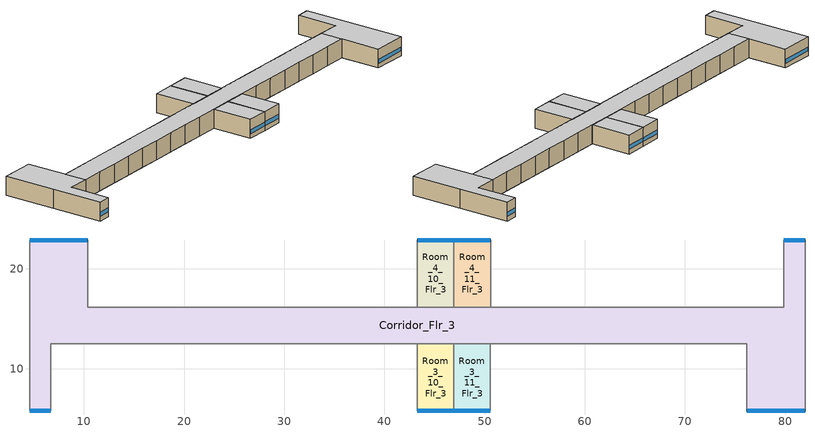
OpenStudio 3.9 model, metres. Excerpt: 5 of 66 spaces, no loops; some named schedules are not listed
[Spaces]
Corridor_Flr_3
 floor adiabatic (BTAP-Int-Wall): 76.2,16.15 76.2,12.5 10.36,12.5 10.36,16.15 z7.01; 81.99,22.86 81.99,5.79 76.2,5.79 76.2,16.15 79.86,16.15 79.86,22.86 z7.01; 10.36,22.86 10.36,12.5 6.71,12.5 6.71,5.79 4.57,5.79 4.57,22.86 z7.01
 wall outside: 81.99,22.86 79.86,22.86 / 4.57,5.79 6.71,5.79 / 10.36,22.86 4.57,22.86 / 76.2,5.79 81.99,5.79 z7.01:10.06
 wall to Room_4_19_Flr_3: 79.86,22.86 79.86,16.15 76.2,16.15 z7.01:10.06
 wall to Room_3_0_Flr_3: 6.71,5.79 6.71,12.5 10.36,12.5 z7.01:10.06
 wall to Room_2_Flr_3: 4.57,22.86 4.57,14.33 z7.01:10.06
 wall to Room_6_Flr_3: 81.99,14.33 81.99,22.86 z7.01:10.06
 wall to Room_3_18_Flr_3: 72.53,12.5 76.2,12.5 76.2,5.79 z7.01:10.06
 wall to Room_5_Flr_3: 81.99,5.79 81.99,14.33 z7.01:10.06
 wall to Room_4_1_Flr_3: 14.02,16.15 10.36,16.15 10.36,22.86 z7.01:10.06
 wall to Room_1_Flr_3: 4.57,14.33 4.57,5.79 z7.01:10.06
 wall to Room_4_2_Flr_3: 17.68,16.15 14.02,16.15 z7.01:10.06
 wall to Room_3_17_Flr_3: 68.88,12.5 72.53,12.5 z7.01:10.06
 wall to Room_3_2_Flr_3: 14.02,12.5 17.68,12.5 z7.01:10.06
 wall to Room_3_8_Flr_3: 35.96,12.5 39.62,12.5 z7.01:10.06
 wall to Room_3_9_Flr_3: 39.62,12.5 43.28,12.5 z7.01:10.06
 wall to Room_3_3_Flr_3: 17.68,12.5 21.33,12.5 z7.01:10.06
 wall to Room_3_7_Flr_3: 32.3,12.5 35.96,12.5 z7.01:10.06
 wall to Room_3_4_Flr_3: 21.33,12.5 24.99,12.5 z7.01:10.06
 wall to Room_3_1_Flr_3: 10.36,12.5 14.02,12.5 z7.01:10.06
 wall to Room_3_6_Flr_3: 28.65,12.5 32.3,12.5 z7.01:10.06
 wall to Room_3_5_Flr_3: 24.99,12.5 28.65,12.5 z7.01:10.06
 wall to Room_3_14_Flr_3: 57.9,12.5 61.56,12.5 z7.01:10.06
 wall to Room_3_13_Flr_3: 54.25,12.5 57.9,12.5 z7.01:10.06
 wall to Room_3_15_Flr_3: 61.56,12.5 65.22,12.5 z7.01:10.06
 wall to Room_3_11_Flr_3: 46.93,12.5 50.59,12.5 z7.01:10.06
 wall to Room_3_10_Flr_3: 43.28,12.5 46.93,12.5 z7.01:10.06
 wall to Room_3_12_Flr_3: 50.59,12.5 54.25,12.5 z7.01:10.06
 wall to Room_3_16_Flr_3: 65.22,12.5 68.88,12.5 z7.01:10.06
 wall to Room_4_3_Flr_3: 21.34,16.15 17.68,16.15 z7.01:10.06
 wall to Room_4_4_Flr_3: 25,16.15 21.34,16.15 z7.01:10.06
 wall to Room_4_6_Flr_3: 32.31,16.15 28.65,16.15 z7.01:10.06
 wall to Room_4_10_Flr_3: 46.94,16.15 43.28,16.15 z7.01:10.06
 wall to Room_4_7_Flr_3: 35.97,16.15 32.31,16.15 z7.01:10.06
 wall to Room_4_9_Flr_3: 43.28,16.15 39.63,16.15 z7.01:10.06
 wall to Room_4_8_Flr_3: 39.63,16.15 35.97,16.15 z7.01:10.06
 wall to Room_4_11_Flr_3: 50.6,16.15 46.94,16.15 z7.01:10.06
 wall to Room_4_5_Flr_3: 28.65,16.15 25,16.15 z7.01:10.06
 wall to Room_4_14_Flr_3: 61.58,16.15 57.92,16.15 z7.01:10.06
 wall to Room_4_16_Flr_3: 68.89,16.15 65.23,16.15 z7.01:10.06
 wall to Room_4_17_Flr_3: 72.55,16.15 68.89,16.15 z7.01:10.06
 wall to Room_4_13_Flr_3: 57.92,16.15 54.26,16.15 z7.01:10.06
 wall to Room_4_18_Flr_3: 76.2,16.15 72.55,16.15 z7.01:10.06
 wall to Room_4_12_Flr_3: 54.26,16.15 50.6,16.15 z7.01:10.06
 wall to Room_4_15_Flr_3: 65.23,16.15 61.58,16.15 z7.01:10.06
 window (BTAP-Ext-FixedWindow:U=0.144 SHGC=0.600): 10.34,22.86 4.6,22.86 / 76.23,5.79 81.97,5.79 z7.77:8.38; 4.6,5.79 6.68,5.79 / 81.97,22.86 79.88,22.86 z7.77:8.39
 ceiling adiabatic (BTAP-Int-Wall): 81.99,5.79 81.99,22.86 79.86,22.86 79.86,16.15 76.2,16.15 76.2,5.79 z10.06; 6.71,5.79 6.71,12.5 10.36,12.5 10.36,22.86 4.57,22.86 4.57,5.79 z10.06; 76.2,12.5 76.2,16.15 10.36,16.15 10.36,12.5 z10.06
Room_3_10_Flr_3
 floor adiabatic (BTAP-Int-Wall): 46.93,12.5 46.93,5.79 43.28,5.79 43.28,12.5 z7.01
 wall outside: 43.28,5.79 46.93,5.79 z7.01:10.06
 wall to Room_3_9_Flr_3: 43.28,12.5 43.28,5.79 z7.01:10.06
 wall to Room_3_11_Flr_3: 46.93,5.79 46.93,12.5 z7.01:10.06
 window (BTAP-Ext-FixedWindow:U=0.144 SHGC=0.600): 43.3,5.79 46.91,5.79 z7.77:8.39
 ceiling adiabatic (BTAP-Int-Wall): 46.93,5.79 46.93,12.5 43.28,12.5 43.28,5.79 z10.06
Room_3_11_Flr_3
 floor adiabatic (BTAP-Int-Wall): 50.59,12.5 50.59,5.79 46.93,5.79 46.93,12.5 z7.01
 wall outside: 46.93,5.79 50.59,5.79 z7.01:10.06
 wall to Room_3_12_Flr_3: 50.59,5.79 50.59,12.5 z7.01:10.06
 window (BTAP-Ext-FixedWindow:U=0.144 SHGC=0.600): 46.96,5.79 50.56,5.79 z7.77:8.39
 ceiling adiabatic (BTAP-Int-Wall): 50.59,5.79 50.59,12.5 46.93,12.5 46.93,5.79 z10.06
Room_4_10_Flr_3
 floor adiabatic (BTAP-Int-Wall): 46.94,22.86 46.94,16.15 43.28,16.15 43.28,22.86 z7.01
 wall outside: 46.94,22.86 43.28,22.86 z7.01:10.06
 wall to Room_4_9_Flr_3: 43.28,22.86 43.28,16.15 z7.01:10.06
 wall to Room_4_11_Flr_3: 46.94,16.15 46.94,22.86 z7.01:10.06
 window (BTAP-Ext-FixedWindow:U=0.144 SHGC=0.600): 46.92,22.86 43.31,22.86 z7.77:8.39
 ceiling adiabatic (BTAP-Int-Wall): 46.94,16.15 46.94,22.86 43.28,22.86 43.28,16.15 z10.06
Room_4_11_Flr_3
 floor adiabatic (BTAP-Int-Wall): 50.6,22.86 50.6,16.15 46.94,16.15 46.94,22.86 z7.01
 wall outside: 50.6,22.86 46.94,22.86 z7.01:10.06
 wall to Room_4_12_Flr_3: 50.6,16.15 50.6,22.86 z7.01:10.06
 window (BTAP-Ext-FixedWindow:U=0.144 SHGC=0.600): 50.58,22.86 46.97,22.86 z7.77:8.39
 ceiling adiabatic (BTAP-Int-Wall): 50.6,16.15 50.6,22.86 46.94,22.86 46.94,16.15 z10.06
[Site]
Yellowknife AP_NT_CAN: Latitude {deg}=62.46; Longitude {deg}=-114.44; Time Zone {hr}=-7; Elevation {m}=205.7; Terrain=City
[Building]
LargeHotel: North Axis {deg}=0; Default Construction Set=BTAP-Mass at hdd = 8170.0; Standards Number of Stories=7; Standards Number of Above Ground Stories=6; Standards Template=NECB2020; Standards Building Type=LargeHotel
[Site:WaterMainsTemperature]
Calculation Method=Correlation; Annual Average Outdoor Air Temperature {C}=-3.65833; Maximum Difference In Monthly Average Outdoor Air Temperatures {deltaC}=41.5
[Site:GroundTemperature:BuildingSurface]
19.527, 19.502, 19.536, 19.598, 20.002, 21.64, 22.225, 22.375, 21.449, 20.121, 19.802, 19.633
[SizingPeriod:DesignDay] Barometric Pressure {Pa}=98878; Rain Indicator=No; Snow Indicator=No; Day of Month=21; Daylight Saving Time Indicator=No; Humidity Condition Type=Wetbulb; Dry-Bulb Temperature Range Modifier Type=DefaultMultipliers
Name | Maximum Dry-Bulb Temperature {C} | Daily Dry-Bulb Temperature Range {deltaC} | Wind Speed {m/s} | Wind Direction {deg} | Month | Day Type | Wetbulb or DewPoint at Maximum Dry-Bulb {C} | Solar Model Indicator | ASHRAE Clear Sky Optical Depth for Beam Irradiance | ASHRAE Clear Sky Optical Depth for Diffuse Irradiance | Sky Clearness
Yellowknife AP Ann Clg .4% Condns DB=>MWB | 25.6 | 8 | 4.1 | 160 | 7 | SummerDesignDay | 16.1 | ASHRAETau | 0.369 | 2.418
Yellowknife AP Ann Clg .4% Condns WB=>MDB | 22.9 | 8 | 4.1 | 160 | 7 | SummerDesignDay | 17.2 | ASHRAETau | 0.369 | 2.418
Yellowknife AP Ann Htg 99.6% Condns DB | -40 | 0 | 1.8 | 310 | 1 | WinterDesignDay | -40 | ASHRAEClearSky |  |  | 0
[ClimateZones]
Climate Zone Institution Name 1=ASHRAE; Climate Zone Document Name 1=ANSI/ASHRAE Standard 169; Climate Zone Document Year 1=2006; Climate Zone Value 1=8
[Site:GroundTemperature:Shallow]
-14.3, -20.7, -22.4, -20.9, -12.3, -2.6, 6.6, 13.2, 15.1, 12, 4.5, -4.9
[Site:GroundTemperature:Deep]
-4.7, -9.4, -12.3, -13.2, -11.5, -7.6, -2.8, 1.9, 5.1, 5.8, 4, 0.2
[Site:GroundTemperature:FCfactorMethod]
January Ground Temperature {C}=0.1; February Ground Temperature {C}=-14.7; March Ground Temperature {C}=-20.9; April Ground Temperature {C}=-23.8; May Ground Temperature {C}=-22.4; June Ground Temperature {C}=-18.3; July Ground Temperature {C}=-6.9; August Ground Temperature {C}=7.1; September Ground Temperature {C}=14.9; October Ground Temperature {C}=17.7; November Ground Temperature {C}=15.3; December Ground Temperature {C}=8
[Material:NoMass] Roughness=Smooth; Thermal Absorptance=0.9; Solar Absorptance=0.7
Name | Thermal Resistance {m2-K/W} | Visible Absorptance
Typical Carpet Pad; Typical Carpet Pad 1 | 0.21648 | 0.8
Typical Insulation 1 | 8.28655 | 0.7
Typical Insulation 2 | 5.78966 | 0.7
Typical Insulation 3 | 9.09089 | 0.7
Typical Carpet Pad 2 | 2.57255 | 0.8
Typical Carpet Pad 3; Typical Carpet Pad 4 | 4.69593 | 0.8
Typical Insulation 4 | 0.694427 | 0.7
Typical Insulation 5 | 0.694444 | 0.7
[Material]
Name | Roughness | Thickness {m} | Conductivity {W/m-K} | Density {kg/m3} | Specific Heat {J/kg-K} | Thermal Absorptance | Solar Absorptance | Visible Absorptance
G05 25mm wood | MediumSmooth | 0.0254 | 0.15 | 608 | 1630 | 0.9 | 0.5 | 0.5
100mm Normalweight concrete floor 1 | MediumSmooth | 0.1016 | 2.31 | 2322 | 832
G01 13mm gypsum board 1 | Smooth | 0.0127 | 0.16 | 800 | 1090 | 0.9 | 0.7 | 0.5
4 in. Normalweight Concrete Floor 1 | MediumRough | 0.1016 | 2.31 | 2322 | 832 | 0.9 | 0.7 | 0.7
1IN Stucco 1 | Smooth | 0.0253 | 0.6918 | 1858 | 837 | 0.9 | 0.7 | 0.92
8IN CONCRETE HW RefBldg 1 | Rough | 0.2032 | 1.311 | 2240 | 836.8 | 0.9 | 0.7 | 0.7
1/2IN Gypsum 1 | Smooth | 0.0127 | 0.16 | 784.9 | 830 | 0.9 | 0.4 | 0.4
Metal Roof Surface 1; F08 Metal surface 1 | Smooth | 0.0008 | 45.28 | 7824 | 500 | 0.9 | 0.7 | 0.7
6 in. Normalweight Concrete Floor 1; 6 in. Normalweight Concrete Floor 2; 6 in. Normalweight Concrete Floor 3 | MediumRough | 0.1524 | 2.31 | 2322 | 832 | 0.9 | 0.7 | 0.7
[Construction]
BTAP-Int-Partition; BTAP-Int-Door: G05 25mm wood
BTAP-Int-Floor: 100mm Normalweight concrete floor 1, Typical Carpet Pad
BTAP-Int-Wall: G01 13mm gypsum board 1, G01 13mm gypsum board 1
BTAP-Int-Ceiling: Typical Carpet Pad, 100mm Normalweight concrete floor 1
BTAP-Int-Window: SimpleGlazing
BTAP-Ext-Floor-Mass:U-0.117: Typical Insulation 1, 4 in. Normalweight Concrete Floor 1, Typical Carpet Pad 1
BTAP-Ext-Wall-Mass:U-0.165: 1IN Stucco 1, 8IN CONCRETE HW RefBldg 1, Typical Insulation 2, 1/2IN Gypsum 1
BTAP-Ext-Roof-Metal:U-0.11: Metal Roof Surface 1, Typical Insulation 3
BTAP-Grnd-Floor-Mass:U-0.379: 6 in. Normalweight Concrete Floor 1, Typical Carpet Pad 2
BTAP-Grnd-Wall-Mass:U-0.21: 6 in. Normalweight Concrete Floor 2, Typical Carpet Pad 3
BTAP-Grnd-Roof-Mass:U-0.21: 6 in. Normalweight Concrete Floor 3, Typical Carpet Pad 4
BTAP-Ext-FixedWindow:U=0.144 SHGC=0.600; BTAP-Ext-GlassDoors:U=0.144 SHGC=0.600: SimpleGlazing:U=0.144 SHGC=0.600
BTAP-Ext-Door:U-1.44: F08 Metal surface 1, Typical Insulation 4
BTAP-Ext-OverHeadDoor:U-1.44: Typical Insulation 5
BTAP-Ext-Skylights:U=0.201 SHGC=0.600; BTAP-Ext-DaylightDomes:U=0.201 SHGC=0.600; BTAP-Ext-DaylightDiffuser:U=0.201 SHGC=0.600: SimpleGlazing:U=0.201 SHGC=0.600
[DefaultConstructionSet]
BTAP-Mass at hdd = 8170.0: Default Exterior Surface Constructions=BTAP-Mass at hdd = 8170.0; Default Interior Surface Constructions=Default Surface Constructions 2; Default Ground Contact Surface Constructions=BTAP-Mass at hdd = 8170.0 1; Default Exterior SubSurface Constructions=BTAP-Mass at hdd = 8170.0; Default Interior SubSurface Constructions=Default Sub Surface Constructions 2; Interior Partition Construction=BTAP-Int-Partition
[DefaultSurfaceConstructions]
Name | Floor Construction | Wall Construction | Roof Ceiling Construction
Default Surface Constructions 2 | BTAP-Int-Floor | BTAP-Int-Wall | BTAP-Int-Ceiling
BTAP-Mass at hdd = 8170.0 | BTAP-Ext-Floor-Mass:U-0.117 | BTAP-Ext-Wall-Mass:U-0.165 | BTAP-Ext-Roof-Metal:U-0.11
BTAP-Mass at hdd = 8170.0 1 | BTAP-Grnd-Floor-Mass:U-0.379 | BTAP-Grnd-Wall-Mass:U-0.21 | BTAP-Grnd-Roof-Mass:U-0.21
[DefaultSubSurfaceConstructions]
Name | Fixed Window Construction | Operable Window Construction | Door Construction | Glass Door Construction | Overhead Door Construction | Skylight Construction | Tubular Daylight Dome Construction | Tubular Daylight Diffuser Construction
Default Sub Surface Constructions 2 | BTAP-Int-Window | BTAP-Int-Window | BTAP-Int-Door
BTAP-Mass at hdd = 8170.0 | BTAP-Ext-FixedWindow:U=0.144 SHGC=0.600 | BTAP-Ext-FixedWindow:U=0.144 SHGC=0.600 | BTAP-Ext-Door:U-1.44 | BTAP-Ext-GlassDoors:U=0.144 SHGC=0.600 | BTAP-Ext-OverHeadDoor:U-1.44 | BTAP-Ext-Skylights:U=0.201 SHGC=0.600 | BTAP-Ext-DaylightDomes:U=0.201 SHGC=0.600 | BTAP-Ext-DaylightDiffuser:U=0.201 SHGC=0.600
[WindowMaterial:SimpleGlazingSystem] Solar Heat Gain Coefficient=0.6; Visible Transmittance=0.21
Name | U-Factor {W/m2-K}
SimpleGlazing | 2.2
SimpleGlazing:U=0.144 SHGC=0.600 | 1.44
SimpleGlazing:U=0.201 SHGC=0.600 | 2.01
[Space] Building Story=Building Story 3; Volume {m3}=Autocalculate
Name | Space Type | Thermal Zone | Part of Total Floor Area
Corridor_Flr_3 | Space Function Corridor/Transition area other-sch-F | WILD_ST=Corridor/Transition area other-sch-E_FL=Building Story 3_SCH=F | Yes
Room_3_10_Flr_3 | Space Function Guest room | DU_BT=Space Function_ST=Guest room_FL=Building Story 3_SCHF 38
Room_3_11_Flr_3 | Space Function Guest room | DU_BT=Space Function_ST=Guest room_FL=Building Story 3_SCHF 8
Room_4_10_Flr_3 | Space Function Guest room | DU_BT=Space Function_ST=Guest room_FL=Building Story 3_SCHF 32
Room_4_11_Flr_3 | Space Function Guest room | DU_BT=Space Function_ST=Guest room_FL=Building Story 3_SCHF 33
[BuildingStory]
Building Story 3: Nominal Z Coordinate {m}=7.008
[SpaceType] Standards Building Type=Space Function
Name | Default Schedule Set | Design Specification Outdoor Air Object | Standards Space Type
Space Function Guest room | Space Function Guest room Schedule Set | Space Function Guest room Ventilation | Guest room
Space Function Corridor/Transition area other-sch-F | Space Function Corridor/Transition area other-sch-F Schedule Set | Space Function Corridor/Transition area other-sch-F Ventilation | Corridor/Transition area other-sch-F
[People:Definition] Number of People Calculation Method=People/Area; Fraction Radiant=0.3
Name | People per Space Floor Area {person/m2}
Space Function Guest room People Definition | 0.0400145
Space Function Corridor/Transition area other-sch-F People Definition | 0.0100036
[People] Work Efficiency Schedule=Work Efficiency Schedule; Clothing Insulation Schedule=Clothing Schedule; Air Velocity Schedule=Air Velocity Schedule; Multiplier=1
Name | People Definition | Space or SpaceType
Space Function Guest room People | Space Function Guest room People Definition | Space Function Guest room
Space Function Corridor/Transition area other-sch-F People | Space Function Corridor/Transition area other-sch-F People Definition | Space Function Corridor/Transition area other-sch-F
[Lights:Definition] Design Level Calculation Method=Watts/Area; Watts per Space Floor Area {W/m2}=4.4; Fraction Radiant=0.5; Fraction Visible=0.2
Space Function Guest room Lights Definition; Space Function Corridor/Transition area other-sch-F Lights Definition
[Lights] Fraction Replaceable=1
Name | Lights Definition | Space or SpaceType
Space Function Guest room Lights | Space Function Guest room Lights Definition | Space Function Guest room
Space Function Corridor/Transition area other-sch-F Lights | Space Function Corridor/Transition area other-sch-F Lights Definition | Space Function Corridor/Transition area other-sch-F
[DesignSpecification:OutdoorAir] Outdoor Air Method=Sum; Outdoor Air Flow per Floor Area {m3/s-m2}=0.0003048
Name | Outdoor Air Flow per Person {m3/s-person}
Space Function Guest room Ventilation | 0.00634769
Space Function Corridor/Transition area other-sch-F Ventilation
[DefaultScheduleSet] Number of People Schedule=NECB-F-Occupancy; People Activity Level Schedule=NECB-Activity; Lighting Schedule=NECB-F-Lighting; Electric Equipment Schedule=NECB-F-Electric-Equipment
Space Function Guest room Schedule Set; Space Function Corridor/Transition area other-sch-F Schedule Set
[ThermostatSetpoint:DualSetpoint] Heating Setpoint Temperature Schedule=NECB-F-Thermostat Setpoint-Heating; Cooling Setpoint Temperature Schedule=NECB-F-Thermostat Setpoint-Cooling
Space Function Guest room Thermostat 121; Space Function Guest room Thermostat 149; Space Function Guest room Thermostat 150; Space Function Guest room Thermostat 155; Space Function Corridor/Transition area other-sch-F Thermostat 1
[ElectricEquipment:Definition]
Space Function Guest room Elec Equip Definition: Design Level Calculation Method=Watts/Area; Watts per Space Floor Area {W/m2}=2.50091; Fraction Radiant=0.5
[ElectricEquipment]
Space Function Guest room Elec Equip: Electric Equipment Definition=Space Function Guest room Elec Equip Definition; Space or SpaceType=Space Function Guest room
[SpaceInfiltration:DesignFlowRate] Design Flow Rate Calculation Method=Flow/ExteriorArea
Name | Space or SpaceType | Schedule | Flow per Exterior Surface Area {m3/s-m2} | Constant Term Coefficient | Temperature Term Coefficient | Velocity Term Coefficient | Velocity Squared Term Coefficient
Corridor_Flr_3 Infiltration | Corridor_Flr_3 | Always On Discrete | 0.000295418 | 0 | 0 | 0.224 | 0
Room_3_10_Flr_3 Infiltration | Room_3_10_Flr_3 | Always On Discrete | 0.000295418 | 0 | 0 | 0.224 | 0
Room_3_11_Flr_3 Infiltration | Room_3_11_Flr_3 | Always On Discrete | 0.000295418 | 0 | 0 | 0.224 | 0
Room_4_10_Flr_3 Infiltration | Room_4_10_Flr_3 | Always On Discrete | 0.000295418 | 0 | 0 | 0.224 | 0
Room_4_11_Flr_3 Infiltration | Room_4_11_Flr_3 | Always On Discrete | 0.000295418 | 0 | 0 | 0.224 | 0
Space Function Corridor/Transition area other-sch-F Infiltration | Space Function Corridor/Transition area other-sch-F |  | 0.000250063
[ThermalZone] Multiplier=4; Use Ideal Air Loads=No
Name | Thermostat
DU_BT=Space Function_ST=Guest room_FL=Building Story 3_SCHF 8 | Space Function Guest room Thermostat 121
DU_BT=Space Function_ST=Guest room_FL=Building Story 3_SCHF 32 | Space Function Guest room Thermostat 149
DU_BT=Space Function_ST=Guest room_FL=Building Story 3_SCHF 33 | Space Function Guest room Thermostat 150
DU_BT=Space Function_ST=Guest room_FL=Building Story 3_SCHF 38 | Space Function Guest room Thermostat 155
WILD_ST=Corridor/Transition area other-sch-E_FL=Building Story 3_SCH=F | Space Function Corridor/Transition area other-sch-F Thermostat 1
[Foundation:Kiva]
Bldg Kiva Foundation: Wall Height Above Grade {m}=0; Wall Depth Below Slab {m}=0
[Foundation:Kiva:Settings]

[SetpointManager:OutdoorAirPretreat] Minimum Setpoint Temperature {C}=-99; Maximum Setpoint Temperature {C}=99; Minimum Setpoint Humidity Ratio {kgWater/kgDryAir}=1e-05; Maximum Setpoint Humidity Ratio {kgWater/kgDryAir}=1
Name | Setpoint Node or NodeList
Setpoint Manager Outdoor Air Pretreat 1 | sys_1|doas|shr>none|sc>dx|sh>c-hw|ssf>cv|zh>b-hw|zc>ptac|srf>none| ERV Primary Outlet Air Node
Setpoint Manager Outdoor Air Pretreat 2 | sys_3|mixed|shr>none|sc>dx|sh>c-e|ssf>cv|zh>b-hw|zc>none|srf>none| ERV Primary Outlet Air Node
Setpoint Manager Outdoor Air Pretreat 3 | sys_3|mixed|shr>none|sc>dx|sh>c-e|ssf>cv|zh>b-hw|zc>none|srf>none| 1 ERV Primary Outlet Air Node
Setpoint Manager Outdoor Air Pretreat 4 | sys_4|mixed|shr>none|sc>dx|sh>c-e|ssf>cv|zh>b-hw|zc>none|srf>none| ERV Primary Outlet Air Node
Setpoint Manager Outdoor Air Pretreat 5 | sys_4|mixed|shr>none|sc>dx|sh>c-e|ssf>cv|zh>b-hw|zc>none|srf>none| 1 ERV Primary Outlet Air Node
Setpoint Manager Outdoor Air Pretreat 6 | sys_6|mixed|shr>none|sh>c-e|sc>c-chw|ssf>vv|zh>b-hw|zc>none|srf>vv| ERV Primary Outlet Air Node
[Schedule:Ruleset]
Clothing Schedule: Default Day Schedule=Clothing Schedule Default Winter Clothes
Air Velocity Schedule: Default Day Schedule=Air Velocity Schedule Default
Work Efficiency Schedule: Default Day Schedule=Work Efficiency Schedule Default
NECB-Activity: Default Day Schedule=NECB-Activity Default; Summer Design Day Schedule=NECB-Activity Summer Design Day; Winter Design Day Schedule=NECB-Activity Winter Design Day
NECB-F-Occupancy: Default Day Schedule=NECB-F-Occupancy Default
NECB-F-Lighting: Default Day Schedule=NECB-F-Lighting Default
NECB-F-Electric-Equipment: Default Day Schedule=NECB-F-Electric-Equipment Default
NECB-F-Thermostat Setpoint-Heating: Default Day Schedule=NECB-F-Thermostat Setpoint-Heating Default
NECB-F-Thermostat Setpoint-Cooling: Default Day Schedule=NECB-F-Thermostat Setpoint-Cooling Default
[Schedule:Day]
Clothing Schedule Default Winter Clothes: 24, 0, 1
Work Efficiency Schedule Default: 24, 0, 0
NECB-Activity Default; NECB-Activity Winter Design Day; NECB-Activity Summer Design Day: No, 24, 0, 130
NECB-F-Occupancy Default: No, 7, 0, 0.63, 8, 0, 0.49, 10, 0, 0.28, 16, 0, 0.14, 17, 0, 0.21, 20, 0, 0.35, 22, 0, 0.49, 23, 0, 0.56, 24, 0, 0.63
NECB-F-Lighting Default; NECB-F-Electric-Equipment Default: No, 1, 0, 0.21, 3, 0, 0.14, 6, 0, 0.07, 7, 0, 0.14, 8, 0, 0.28, 9, 0, 0.35, 11, 0, 0.28, 12, 0, 0.21, 19, 0, 0.14, 20, 0, 0.42, 21, 0, 0.56, 22, 0, 0.63, 23, 0, 0.56, 24, 0, 0.42
NECB-F-Thermostat Setpoint-Heating Default: No, 1, 0, 22, 7, 0, 18, 8, 0, 20, 24, 0, 22
NECB-F-Thermostat Setpoint-Cooling Default: No, 24, 0, 24
[Schedule:Rule] Date Specification Type=DateRange; Start Month=1; Start Day=1; End Month=12; End Day=31
Name | Schedule Ruleset | Rule Order | Day Schedule | Apply Monday | Apply Tuesday | Apply Wednesday | Apply Thursday | Apply Friday | Apply Saturday | Apply Sunday
Schedule Rule 35 | NECB-F-Occupancy | 2 | NECB-F-Occupancy Default|Wkdy Day | Yes | Yes | Yes | Yes | Yes
Schedule Rule 36 | NECB-F-Occupancy | 1 | NECB-F-Occupancy Sat Day |  |  |  |  |  | Yes
Schedule Rule 37 | NECB-F-Occupancy | 0 | NECB-F-Occupancy Sun|Hol Day |  |  |  |  |  |  | Yes
Schedule Rule 38 | NECB-F-Lighting | 2 | NECB-F-Lighting Default|Wkdy Day | Yes | Yes | Yes | Yes | Yes
Schedule Rule 39 | NECB-F-Lighting | 1 | NECB-F-Lighting Sat Day |  |  |  |  |  | Yes
Schedule Rule 40 | NECB-F-Lighting | 0 | NECB-F-Lighting Sun|Hol Day |  |  |  |  |  |  | Yes
Schedule Rule 41 | NECB-F-Electric-Equipment | 2 | NECB-F-Electric-Equipment Default|Wkdy Day | Yes | Yes | Yes | Yes | Yes
Schedule Rule 42 | NECB-F-Electric-Equipment | 1 | NECB-F-Electric-Equipment Sat Day |  |  |  |  |  | Yes
Schedule Rule 43 | NECB-F-Electric-Equipment | 0 | NECB-F-Electric-Equipment Sun|Hol Day |  |  |  |  |  |  | Yes
Schedule Rule 44 | NECB-F-Thermostat Setpoint-Heating | 2 | NECB-F-Thermostat Setpoint-Heating Default|Wkdy Day | Yes | Yes | Yes | Yes | Yes
Schedule Rule 45 | NECB-F-Thermostat Setpoint-Heating | 1 | NECB-F-Thermostat Setpoint-Heating Sat Day |  |  |  |  |  | Yes
Schedule Rule 46 | NECB-F-Thermostat Setpoint-Heating | 0 | NECB-F-Thermostat Setpoint-Heating Sun|Hol Day |  |  |  |  |  |  | Yes
Schedule Rule 47 | NECB-F-Thermostat Setpoint-Cooling | 2 | NECB-F-Thermostat Setpoint-Cooling Default|Wkdy Day | Yes | Yes | Yes | Yes | Yes
Schedule Rule 48 | NECB-F-Thermostat Setpoint-Cooling | 1 | NECB-F-Thermostat Setpoint-Cooling Sat Day |  |  |  |  |  | Yes
Schedule Rule 49 | NECB-F-Thermostat Setpoint-Cooling | 0 | NECB-F-Thermostat Setpoint-Cooling Sun|Hol Day |  |  |  |  |  |  | Yes
[Schedule:Constant]
Always On Discrete: Value=1
